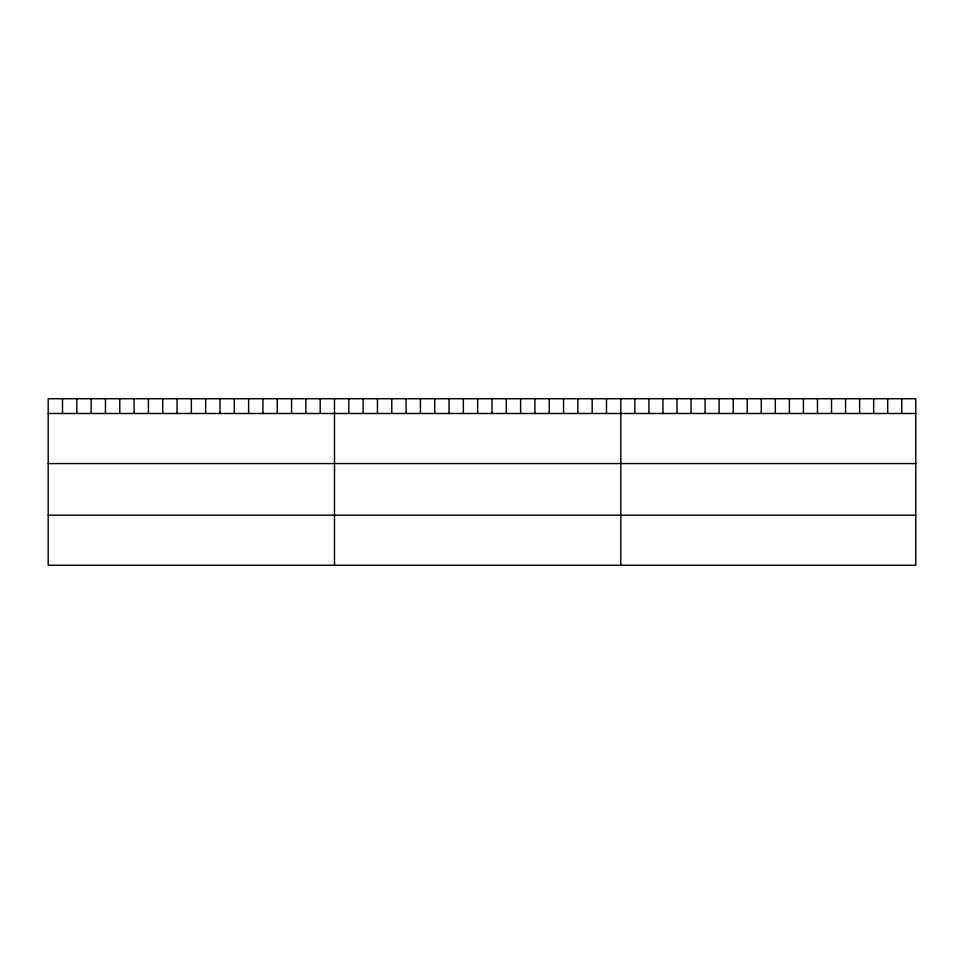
<?xml version="1.0" encoding="UTF-8"?>
<svg xmlns="http://www.w3.org/2000/svg" width="964" height="964" viewBox="0 0 964 964"><rect width="100%" height="100%" fill="white"/><g stroke="black" fill="none" stroke-linecap="round" stroke-linejoin="round"><path stroke-width="1.45" d="M915.8 413.484L915.8 565.266L48.2 565.266L48.2 398.734L915.8 398.734L915.8 413.484L48.2 413.484M48.2 463.576L915.8 463.576M48.2 515.174L915.8 515.174M901.75 398.734L901.75 413.484M887.711 398.734L887.711 413.484M873.661 398.734L873.661 413.484M859.611 398.734L859.611 413.484M845.561 398.734L845.561 413.484M831.522 398.734L831.522 413.484M817.472 398.734L817.472 413.484M803.422 398.734L803.422 413.484M789.383 398.734L789.383 413.484M775.333 398.734L775.333 413.484M761.283 398.734L761.283 413.484M747.233 398.734L747.233 413.484M733.194 398.734L733.194 413.484M719.144 398.734L719.144 413.484M705.094 398.734L705.094 413.484M691.055 398.734L691.055 413.484M677.005 398.734L677.005 413.484M662.955 398.734L662.955 413.484M648.905 398.734L648.905 413.484M634.866 398.734L634.866 413.484M620.816 398.734L620.816 565.266M606.501 398.734L606.501 413.484M592.185 398.734L592.185 413.484M577.87 398.734L577.87 413.484M563.554 398.734L563.554 413.484M549.239 398.734L549.239 413.484M534.924 398.734L534.924 413.484M520.608 398.734L520.608 413.484M506.293 398.734L506.293 413.484M491.977 398.734L491.977 413.484M477.662 398.734L477.662 413.484M463.347 398.734L463.347 413.484M449.031 398.734L449.031 413.484M434.716 398.734L434.716 413.484M420.4 398.734L420.4 413.484M406.085 398.734L406.085 413.484M391.77 398.734L391.77 413.484M377.454 398.734L377.454 413.484M363.139 398.734L363.139 413.484M348.823 398.734L348.823 413.484M334.508 398.734L334.508 565.266M320.193 398.734L320.193 413.484M305.877 398.734L305.877 413.484M291.562 398.734L291.562 413.484M277.246 398.734L277.246 413.484M262.931 398.734L262.931 413.484M248.616 398.734L248.616 413.484M234.3 398.734L234.3 413.484M219.985 398.734L219.985 413.484M205.669 398.734L205.669 413.484M191.354 398.734L191.354 413.484M177.039 398.734L177.039 413.484M162.723 398.734L162.723 413.484M148.408 398.734L148.408 413.484M134.092 398.734L134.092 413.484M119.777 398.734L119.777 413.484M105.462 398.734L105.462 413.484M91.146 398.734L91.146 413.484M76.831 398.734L76.831 413.484M62.515 398.734L62.515 413.484"/></g></svg>
